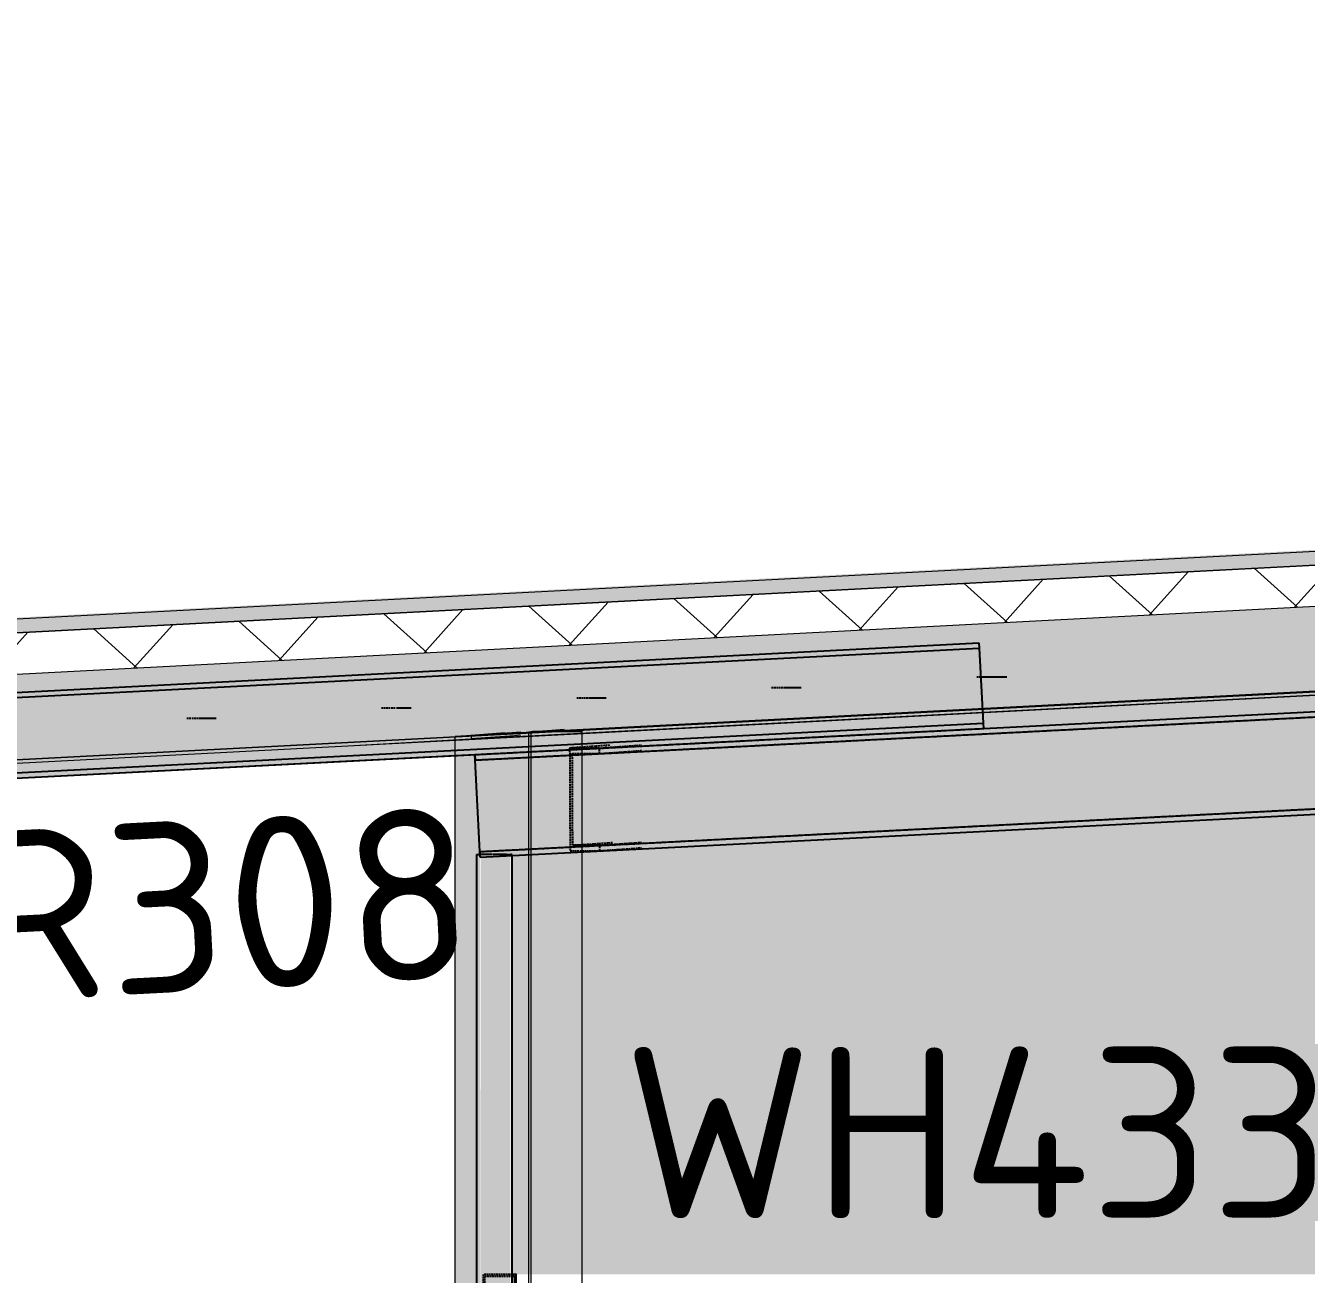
# Model space of a CAD drawing. Header units: millimetres. Extents: x 632 to 645312, y -3890 to 22200.
# Drawn here: x 500162 to 503903, y 7700 to 11349 of the extents above; entities that cross this region are included whole.
import ezdxf

# ---------------------------------------------------------------- set-up
doc = ezdxf.new("R2010")
doc.units = ezdxf.units.MM
doc.linetypes.add('Dash', pattern=[7, 5, -2])
doc.linetypes.add('Hidden Half', pattern=[3, 2, -1])
for name, color, linetype, lineweight in [('A-200-M_WALL_EXT', 113, 'Continuous', 13), ('A-270-M_ROOF', 132, 'Continuous', 13), ('A-350-H_CEILING', 13, 'Continuous', 13), ('A-350-M_CEILING', 13, 'Continuous', 13), ('S-280-A_STRUCT_FRAME', 2, 'Continuous', 18), ('S-280-M_COLUMN', 52, 'Continuous', 13), ('S-280-M_STRUCT_FRAME', 12, 'Continuous', 13), ('S-280-MH_COLUMN', 52, 'Hidden Half', 13)]:
    doc.layers.add(name, color=color, linetype=linetype, lineweight=lineweight)
doc.styles.add('ISOCPEUR_2', font='isocpeur.ttf', dxfattribs={"height": 500})

# ---------------------------------------------------------------- blocks, each defined once
blk = doc.blocks.new('Area 51 Ceiling - External FC - Area 51 Ceiling - External FC-2924300-S6_501-SECTION B3')
at = {"layer": 'A-350-H_CEILING', "lineweight": 5}
h = blk.add_hatch(dxfattribs=at)
h.set_pattern_fill('FP_39', color=53, style=0, pattern_type=2)
h.set_pattern_definition([(0, (4419721.13, 0), (812.8, 203.2), [67.056, -542.544, 67.056, -542.544, -3251.2]), (0, (4419721.13, 0), (812.8, 203.2), [-1219.2, 67.056, -1152.144, 67.056, -542.544, -1422.4]), (0, (4419721.13, 0), (812.8, 203.2), [-3048, 67.056, -339.344, 67.056, -948.944]), (120, (4420025.93, 101.6), (-582.3764, 602.3054), [67.056, -542.544, 67.056, -3793.744]), (120, (4420025.93, 101.6), (-582.3764, 602.3054), [-676.656, -542.544, 67.056, -1152.144, -2032]), (120, (4420025.93, 101.6), (-582.3764, 602.3054), [-2438.4, 67.056, -542.544, 67.056, -1355.344]), (120, (4420025.93, 101.6), (-582.3764, 602.3054), [-3115.056, -339.344, 67.056, -948.944]), (240, (4420127.53, 508), (-230.4236, -805.5054), [67.056, -542.544, 67.056, -3793.744]), (240, (4420127.53, 508), (-230.4236, -805.5054), [-676.656, -542.544, 67.056, -1152.144, -2032]), (240, (4420127.53, 508), (-230.4236, -805.5054), [-2438.4, 67.056, -542.544, 67.056, -1355.344]), (240, (4420127.53, 508), (-230.4236, -805.5054), [-3115.056, -339.344, 67.056, -948.944])])
h.paths.add_polyline_path([(4405984.8, 9141.9), (4405994.5, 9142.4), (4405994.5, 9152.4), (4405984.3, 9151.9)])
h.paths.add_polyline_path([(4409801.4, 9341.1), (4430385.6, 10415.8), (4430385.1, 10425.7), (4409800.9, 9351.1)])
h.paths.add_polyline_path([(4440078.4, 10921.8), (4440101.3, 10923), (4440101.3, 10933), (4440077.9, 10931.8)])
at = {"layer": 'A-350-M_CEILING', "color": 53, "lineweight": 5}
for p, q in [((4405984.8, 9141.9), (4440262.9, 10931.4)), ((4440262.4, 10941.4), (4406057.2, 9155.7)), ((4408307.8, 9265.1), (4431652.8, 10483.8)), ((4413807, 9562.2), (4408375.1, 9278.6)), ((4408307.3, 9275), (4408452.8, 9285.3)), ((4408375.1, 9278.6), (4408307.3, 9275)), ((4407964.8, 9245.2), (4408307.8, 9265.1)), ((4408307.4, 9273.1), (4408307.8, 9265.1)), ((4408434.6, 9274), (4408307.8, 9265.1)), ((4408453.3, 9275.3), (4408434.9, 9274))]:
    blk.add_line(p, q, dxfattribs=at)
blk = doc.blocks.new('25021-APA-ZZ-ZZ-M3-AR-000001_V3_rvt-7-S6_501-SECTION B3')
at = {"layer": 'A-200-M_WALL_EXT', "lineweight": 5, "transparency": 33554432}
h = blk.add_hatch(color=9, dxfattribs=at)
h.paths.add_polyline_path([(4422079.5, 7640), (4422092.6, 7640), (4422092.6, 9625.7), (4418484.7, 9439.8), (4418572.2, 9439.8), (4418572.2, 7640), (4418585.5, 7640), (4418585.5, 7700), (4422079.5, 7700), (4422079.5, 7800.5)])
h.paths.add_polyline_path([(4431609.3, 7640), (4431660, 7640), (4431660, 10132), (4431634.8, 10131.7), (4431634.8, 10115.6), (4431521.8, 10109.2), (4431609.3, 10109.2), (4431609.3, 7800.5)])
h.paths.add_polyline_path([(4431509.3, 7640), (4431509.3, 10109.2), (4426332.4, 9843.4), (4426332.4, 7640), (4431226, 7640)])
h.paths.add_polyline_path([(4422192.6, 7640), (4426232.4, 7640), (4426232.4, 9838.2), (4422395.8, 9641.3), (4422381.2, 9940.9), (4430388.9, 10353), (4430385, 10427.6), (4409800.8, 9353), (4409803.8, 9295.1), (4422379.9, 9940.8), (4422394.4, 9641.2), (4422192.6, 9630.8), (4422192.6, 7800.5)])
h.paths.add_polyline_path([(4412622.2, 7640), (4412622.2, 9139.4), (4408434.6, 8924.4), (4408436.2, 7700), (4412609.4, 7700), (4412609.4, 7640)])
h.paths.add_polyline_path([(4418472.2, 7640), (4418472.2, 9439.8), (4412634.7, 9139.4), (4412722.2, 9139.4), (4412722.2, 7640), (4412735.3, 7640), (4412735.3, 7725), (4418459.3, 7725), (4418459.3, 7640)])
h.paths.add_polyline_path([(4431633.8, 10150.5), (4431660, 10152.1), (4431660, 10415.9), (4431620.2, 10415.2), (4431633.3, 10160.6)])
h = blk.add_hatch(color=9, dxfattribs=at)
h.paths.add_polyline_path([(4408323.9, 7640), (4408325.3, 8927), (4408333.4, 8927), (4408318.4, 9218.7), (4408261.5, 9215.8), (4408261.5, 7640), (4408291, 7640)])
h.paths.add_polyline_path([(4408434.6, 7700), (4408434.6, 8924.4), (4408427.4, 8924.1), (4408427.4, 7700)])
at = {"layer": 'A-200-M_WALL_EXT', "transparency": 33554432}
blk.add_hatch(color=10, dxfattribs=at).paths.add_polyline_path([(4408434.9, 7700), (4408580.7, 7700), (4408580.7, 8931.9), (4408434.7, 8924.4), (4408434.7, 7700)])
at = {"layer": 'A-270-M_ROOF', "transparency": 33554432}
blk.add_hatch(color=9, dxfattribs=at).paths.add_polyline_path([(4406004.7, 9523.4), (4440111.9, 11304.1), (4440111.9, 11344.1), (4406004.7, 9563.5), (4406004.7, 9526.9)])
at = {"layer": 'A-270-M_ROOF', "lineweight": 5, "transparency": 33554432}
for color, points in [(9, [(4406004.8, 9563.5), (4440111.9, 11344.4), (4440111.9, 11348.7), (4406253.7, 9581.1)]), (10, [(4406004.8, 9523.4), (4440111.9, 11304.3), (4440111.9, 11308.6), (4406253.7, 9541), (4406054, 9526.9)])]:
    blk.add_hatch(color=color, dxfattribs=at).paths.add_polyline_path(points)
at = {"layer": 'A-270-M_ROOF', "lineweight": 5}
h = blk.add_hatch(dxfattribs=at)
h.set_pattern_fill('FP_38', angle=225, style=0, pattern_type=2)
h.set_pattern_definition([(47.989, (4419721.13, 1e-05), (-222.905, 200.782), []), (137.989, (4419721.13, 1e-05), (-200.782, -222.905), [])])
h.paths.add_polyline_path([(4406004.7, 9403.3), (4440111.9, 11183.9), (4440111.9, 11304.1), (4406004.7, 9523.4)])
at = {"layer": 'A-270-M_ROOF', "lineweight": 5, "transparency": 33554432}
h = blk.add_hatch(color=254, dxfattribs=at)
h.paths.add_polyline_path([(4409800.9, 9351.1), (4430385.1, 10425.7), (4430376.8, 10602.1), (4440069.3, 11099.8), (4440070.1, 11095.1), (4440111.9, 11095.1), (4440111.9, 11183.9), (4406004.7, 9403.3), (4406004.7, 9358.9), (4406258.8, 9376), (4406336.3, 9376.3), (4406336.3, 9367.7), (4409791, 9545.1), (4409791.8, 9529.2)])
h.paths.add_polyline_path([(4440077.9, 10931.8), (4440101.3, 10933), (4440101.3, 11071.7), (4440070.5, 11076.8), (4440070.9, 11068.7)])
at = {"layer": 'S-280-M_COLUMN', "lineweight": 5, "transparency": 33554432}
h = blk.add_hatch(color=10, dxfattribs=at)
h.paths.add_polyline_path([(4408487.2, 5240), (4408492.2, 5240), (4408492.2, 7600), (4408482.2, 7600), (4408483.6, 5240)])
h.paths.add_polyline_path([(4408482.2, 7700), (4408492.2, 7700), (4408492.2, 8927.4), (4408482.2, 8926.9), (4408482.2, 7800.5)])
h = blk.add_hatch(color=10, dxfattribs=at)
h.paths.add_polyline_path([(4408489.7, 5240), (4408492.2, 5240), (4408490.7, 7600), (4408487.2, 7600), (4408487.9, 5240)])
h.paths.add_polyline_path([(4408487.9, 7700), (4408492.2, 7700), (4408489.9, 8927.3), (4408487.2, 8927.1), (4408487.5, 7700)])
h = blk.add_hatch(color=10, dxfattribs=at)
h.paths.add_polyline_path([(4408581.3, 5240), (4408622.2, 5240), (4408622.2, 7600), (4408492.2, 7600), (4408492.2, 5240)])
h.paths.add_polyline_path([(4408622.2, 7700), (4408622.2, 8934.1), (4408492.2, 8927.4), (4408492.2, 7700), (4408581.3, 7700)])
h = blk.add_hatch(color=10, dxfattribs=at)
h.paths.add_polyline_path([(4408581.3, 5240), (4408622.2, 5240), (4408622.2, 7600), (4408492.2, 7600), (4408492.2, 5240)])
h.paths.add_polyline_path([(4408622.2, 7700), (4408622.2, 8934.1), (4408492.2, 8927.4), (4408492.2, 7700), (4408581.3, 7700)])
h = blk.add_hatch(color=10, dxfattribs=at)
h.paths.add_polyline_path([(4408627.2, 5240), (4408632.2, 5240), (4408630.9, 7600), (4408622.2, 7600), (4408622.2, 5240)])
h.paths.add_polyline_path([(4408627.2, 7700), (4408632.2, 7700), (4408630.9, 8934.5), (4408622.2, 8934.1), (4408624.2, 7700)])
h = blk.add_hatch(color=10, dxfattribs=at)
h.paths.add_polyline_path([(4408624.7, 5240), (4408627.2, 5240), (4408625.5, 7600), (4408622.2, 7600), (4408622.2, 5240)])
h.paths.add_polyline_path([(4408627.2, 7700), (4408626.5, 8934.3), (4408622.2, 8934.1), (4408623.2, 7700), (4408626.8, 7700)])
blk.add_hatch(color=10, dxfattribs=at).paths.add_polyline_path([(4408627.2, 7700), (4408627.2, 7700), (4408627.2, 7800.5)])
at = {"layer": 'A-200-M_WALL_EXT', "color": 53, "lineweight": 5}
for p, q in [((4408476.4, 9284.6), (4431555, 10489.5)), ((4413807, 9562.2), (4408434.6, 9281.7)), ((4408261.5, 9272.6), (4408375, 9278.6)), ((4408294.1, 9274.9), (4408407.4, 9282.9)), ((4408375, 9278.6), (4408434.6, 9281.7)), ((4408476.4, 9272), (4408476.4, 9282)), ((4408543.2, 9289.3), (4408476.5, 9284.6)), ((4408579.8, 9291.9), (4408543.2, 9289.3)), ((4408261.5, 9272.6), (4408294.1, 9274.9)), ((4408261.5, 9260.7), (4408261.5, 9270.7)), ((4408261.5, 7640), (4408261.5, 9260.7)), ((4408476.4, 7640), (4408476.4, 9272))]:
    blk.add_line(p, q, dxfattribs=at)
at = {"layer": 'A-270-M_ROOF', "color": 53, "lineweight": 5}
for p, q in [((4406057.2, 9406), (4440136.9, 11185.2)), ((4432387.3, 10940.8), (4406004.7, 9563.5)), ((4406057.2, 9155.7), (4440137, 10934.9)), ((4432387.3, 10900.8), (4406004.7, 9523.4)), ((4406004.7, 9523.4), (4432387.3, 10900.8))]:
    blk.add_line(p, q, dxfattribs=at)
at = {"layer": 'S-280-M_COLUMN', "color": 53, "lineweight": 5}
for p, q in [((4408482.2, 9285.8), (4408483.5, 9285.8)), ((4408482.2, 9285.8), (4408482.2, 9285.8)), ((4408482.2, 9285.8), (4408492.2, 9285.8)), ((4408482.2, 9281.1), (4408482.2, 9272.3)), ((4408483.6, 9285.8), (4408487.2, 9285.8)), ((4408492.2, 9285.8), (4408487.2, 9285.8)), ((4408487.2, 9285.8), (4408487.2, 9285.8)), ((4408492.2, 9285.8), (4408487.2, 9285.8)), ((4408489.6, 9285.8), (4408492.2, 9285.8)), ((4408493, 9285.8), (4408498.8, 9285.8)), ((4408498.8, 9285.8), (4408493, 9285.8)), ((4408493, 9285.8), (4408498.8, 9285.8)), ((4408498.8, 9285.8), (4408493, 9285.8)), ((4408498.8, 9285.8), (4408513.4, 9285.8)), ((4408513.4, 9285.8), (4408498.8, 9285.8)), ((4408498.8, 9285.8), (4408513.4, 9285.8)), ((4408513.4, 9285.8), (4408498.8, 9285.8)), ((4408513.5, 9285.8), (4408549.8, 9285.8)), ((4408523.4, 9285.8), (4408513.5, 9285.8)), ((4408513.5, 9285.8), (4408524.6, 9285.8)), ((4408549.8, 9285.8), (4408513.5, 9285.8)), ((4408549.8, 9285.8), (4408523.4, 9285.8)), ((4408524.6, 9285.8), (4408549.8, 9285.8)), ((4408549.9, 9285.8), (4408560.7, 9285.8)), ((4408622.2, 9285.8), (4408549.9, 9285.8)), ((4408549.9, 9285.8), (4408622.2, 9285.8)), ((4408559.5, 9285.8), (4408549.9, 9285.8)), ((4408622.2, 9285.8), (4408559.5, 9285.8)), ((4408560.7, 9285.8), (4408622.2, 9285.8)), ((4408622.2, 9285.8), (4408632.2, 9285.8)), ((4408627.2, 9285.8), (4408622.2, 9285.8)), ((4408622.3, 9285.8), (4408624.8, 9285.8)), ((4408627.2, 9285.8), (4408622.3, 9285.8)), ((4408627.2, 9285.8), (4408627.2, 9285.8)), ((4408627.3, 9285.8), (4408632.2, 9285.8)), ((4408632.2, 9280.1), (4408632.2, 9285.8)), ((4408632.2, 9285.8), (4408632.2, 9285.8)), ((4408632.2, 5300), (4408632.2, 9280.1)), ((4408482.2, 9272.3), (4408482.2, 7640))]:
    blk.add_line(p, q, dxfattribs=at)
at = {"layer": 'A-350-M_CEILING', "color": 53, "lineweight": 5}
blk.add_blockref('Area 51 Ceiling - External FC - Area 51 Ceiling - External FC-2924300-S6_501-SECTION B3', (0, 0), dxfattribs=at)
blk = doc.blocks.new('NRP_Framing-Steel-PFC - R309 - 300PFC-4146191-S6_501-SECTION B3')
at = {"layer": 'S-280-M_STRUCT_FRAME', "linetype": 'Dash', "lineweight": 25}
for p, q in [((4408319.3, 9202.9), (4422380.7, 9924.9)), ((4408333, 8935.2), (4422394.5, 9657.2))]:
    blk.add_line(p, q, dxfattribs=at)
blk = doc.blocks.new('NRP_Framing-Steel-Purlin C - P946 - EC250-24-4152391-S6_501-SECTION B3')
at = {"layer": 'S-280-M_STRUCT_FRAME', "color": 1, "lineweight": 25}
blk.add_line((4408701.9, 9383.9), (4408662.2, 9383.9), dxfattribs=at)
blk.add_line((4408701.9, 9383.9), (4408662.2, 9383.9), dxfattribs=at)
blk = doc.blocks.new('NRP_Framing-Steel-Purlin C - P946 - EC250-24-4152424-S6_501-SECTION B3')
at = {"layer": 'S-280-M_STRUCT_FRAME', "color": 1, "lineweight": 25}
blk.add_line((4409271.2, 9413.6), (4409229.7, 9413.6), dxfattribs=at)
blk.add_line((4409271.2, 9413.6), (4409229.7, 9413.6), dxfattribs=at)
blk = doc.blocks.new('NRP_Framing-Steel-Purlin C - P946 - EC250-24-4152083-S6_501-SECTION B3')
at = {"layer": 'S-280-M_STRUCT_FRAME', "color": 1, "lineweight": 25}
blk.add_line((4408132.7, 9354.2), (4408089.8, 9354.2), dxfattribs=at)
blk.add_line((4408132.7, 9354.2), (4408089.8, 9354.2), dxfattribs=at)
blk = doc.blocks.new('NRP_Framing-Steel-Purlin C - P946 - EC250-24-4152020-S6_501-SECTION B3')
at = {"layer": 'S-280-M_STRUCT_FRAME', "color": 1, "lineweight": 25}
blk.add_line((4407563.4, 9324.5), (4407521.5, 9324.5), dxfattribs=at)
blk.add_line((4407563.4, 9324.5), (4407521.5, 9324.5), dxfattribs=at)
blk = doc.blocks.new('NRP_Framing-Steel-PFC - OR308 - 250PFC-4146211-S6_501-SECTION B3')
at = {"layer": 'S-280-M_STRUCT_FRAME', "linetype": 'Dash', "lineweight": 25}
for points in [[(4406206.5, 9346), (4409791.8, 9530.1), (4409791, 9545.1), (4406205.7, 9361), (4406205.9, 9358.2)], [(4406217.8, 9125.9), (4409803, 9310.4), (4409791.8, 9529.7), (4406206.6, 9343.6), (4406217.4, 9132.8)], [(4406218.6, 9111.3), (4409803.8, 9295.4), (4409803.1, 9310.4), (4406217.8, 9126.3), (4406217.9, 9123.2)], [(4408318.4, 9218.9), (4408318.4, 9218.9), (4408000.7, 9202.5)]]:
    blk.add_hatch(color=256, dxfattribs=at).paths.add_polyline_path(points)
at = {"layer": 'S-280-M_STRUCT_FRAME', "lineweight": 25}
for p, q in [((4406205.7, 9361), (4409791, 9545.1)), ((4409791, 9545.1), (4409791.8, 9530.1)), ((4406206.5, 9346), (4409791.8, 9530.1)), ((4406206.5, 9345.6), (4409791.8, 9529.7)), ((4409791.8, 9530.1), (4409791.8, 9529.7)), ((4409791.8, 9529.7), (4409803, 9310.4)), ((4406206.5, 9346), (4406205.7, 9361)), ((4406206.1, 9352), (4406206.5, 9345.6)), ((4406206.5, 9345.6), (4406206.5, 9346)), ((4406217.7, 9126.3), (4406206.5, 9345.6)), ((4406217.8, 9126.3), (4409803.1, 9310.4)), ((4406218.6, 9111.3), (4409803.8, 9295.4)), ((4409803.1, 9310.4), (4409803.8, 9295.4)), ((4409803.8, 9295.4), (4409803.8, 9295)), ((4406218.5, 9110.9), (4408318.4, 9218.7)), ((4406218.6, 9111.3), (4406217.8, 9126.3)), ((4406218.2, 9117.9), (4406218.5, 9110.9)), ((4406218.5, 9110.9), (4406218.6, 9111.3))]:
    blk.add_line(p, q, dxfattribs=at)
at = {"layer": 'S-280-M_STRUCT_FRAME', "linetype": 'Dash', "lineweight": 25}
for p, q in [((4409791.7, 9529.8), (4409791.7, 9530.1)), ((4409791.8, 9530.1), (4409791.8, 9529.7)), ((4406205.7, 9360.6), (4406206.1, 9352.1)), ((4406206.5, 9345.6), (4406206.5, 9346)), ((4408318.5, 9218.7), (4409803.8, 9295)), ((4409803, 9310.3), (4409803, 9310)), ((4409803.8, 9295.4), (4409803.8, 9295)), ((4406217.8, 9125.9), (4406217.7, 9126.2)), ((4406217.8, 9125.9), (4406218.2, 9117.9)), ((4406218.5, 9110.9), (4406218.6, 9111.3))]:
    blk.add_line(p, q, dxfattribs=at)
blk = doc.blocks.new('NRP_Framing-Steel-PFC - B309 - 300PFC-4143135-S6_501-SECTION B3')
at = {"layer": 'S-280-M_STRUCT_FRAME', "linetype": 'Dash', "lineweight": 25}
for points in [[(4408664.9, 8953.9), (4408684, 8953.9), (4408685.2, 8954)], [(4408684, 8953.3), (4408684, 8953.9), (4408664.9, 8953.9), (4408665, 8952.3)], [(4408685.2, 8954), (4408684, 8953.9), (4408684, 8953.3), (4408685.2, 8953.3)]]:
    blk.add_hatch(color=256, dxfattribs=at).paths.add_polyline_path(points)
for p, q in [((4408712.1, 9246.1), (4408596.2, 9237.9)), ((4408685.6, 9238), (4408804.9, 9246.5)), ((4408595.5, 9237.8), (4408596.8, 8937.9)), ((4408681.8, 9237.8), (4408595.5, 9237.8)), ((4408604.5, 8953.9), (4408603.3, 9221.8)), ((4408603.3, 9221.8), (4408682.9, 9221.8)), ((4408682.9, 9221.8), (4408682.8, 9237.8)), ((4408682.9, 9221.8), (4408804.9, 9230.5)), ((4408664.9, 8953.9), (4408604.5, 8953.9)), ((4408605.1, 8953.9), (4408720.4, 8962.1)), ((4408684, 8953.9), (4408804.9, 8962.5)), ((4408684.1, 8937.9), (4408684, 8953.9)), ((4408684.1, 8937.9), (4408804.9, 8946.5)), ((4408596.8, 8937.9), (4408684.1, 8937.9))]:
    blk.add_line(p, q, dxfattribs=at)
at = {"layer": 'S-280-M_STRUCT_FRAME', "lineweight": 25}
blk.add_line((4408684, 8953.9), (4408664.9, 8953.9), dxfattribs=at)
blk = doc.blocks.new('NRP_Framing-Steel-SHS - WH433 - 100x100x5_0SHS-4144558-S6_501-SECTION B3')
at = {"layer": 'S-280-M_STRUCT_FRAME', "linetype": 'Dash', "lineweight": 25}
for points in [[(4408427.4, 7600), (4408439.7, 7600), (4408439.7, 7700), (4408427.4, 7700), (4408427.4, 7695), (4408434.9, 7695), (4408434.9, 7605), (4408427.4, 7604.6)], [(4408427.4, 7605), (4408434.9, 7605), (4408434.9, 7695), (4408427.4, 7695), (4408427.4, 7615.6)]]:
    blk.add_hatch(color=256, dxfattribs=at).paths.add_polyline_path(points)
for p, q in [((4408427.4, 7700), (4408342.7, 7700)), ((4408342.7, 7700), (4408342.7, 7600)), ((4408347.6, 7695), (4408427.4, 7695)), ((4408347.6, 7605), (4408347.6, 7695)), ((4408439.7, 7700), (4408441.4, 7700)), ((4408342.7, 7600), (4408427.4, 7600)), ((4408427.4, 7605), (4408347.6, 7605)), ((4408441.4, 7600), (4408439.7, 7600))]:
    blk.add_line(p, q, dxfattribs=at)
at = {"layer": 'S-280-M_STRUCT_FRAME', "lineweight": 25}
for p, q in [((4408439.7, 7700), (4408427.4, 7700)), ((4408427.4, 7695), (4408434.9, 7695)), ((4408434.9, 7695), (4408434.9, 7605)), ((4408439.7, 7600), (4408439.7, 7700)), ((4408434.9, 7605), (4408427.4, 7605)), ((4408427.4, 7600), (4408439.7, 7600))]:
    blk.add_line(p, q, dxfattribs=at)
blk = doc.blocks.new('NRP_Framing-Steel-Purlin C - P946 - EC250-24-4151444-S6_501-SECTION B3')
at = {"layer": 'S-280-M_STRUCT_FRAME', "color": 1, "linetype": 'Dash', "lineweight": 25}
blk.add_line((4409796.1, 9445), (4409784.7, 9445), dxfattribs=at)
blk.add_line((4409796.1, 9445), (4409784.7, 9445), dxfattribs=at)
at = {"layer": 'S-280-M_STRUCT_FRAME', "color": 1, "lineweight": 25}
blk.add_line((4409872.5, 9445), (4409796.1, 9445), dxfattribs=at)
blk.add_line((4409872.5, 9445), (4409796.1, 9445), dxfattribs=at)
blk = doc.blocks.new('NRP_Framing-Steel-Purlin C - P946 - EC250-24-4152021-S6_501-SECTION B3')
at = {"layer": 'S-280-M_STRUCT_FRAME', "color": 1, "linetype": 'Dash', "lineweight": 25}
blk.add_line((4407517.6, 9324.5), (4407475.6, 9324.5), dxfattribs=at)
blk.add_line((4407517.6, 9324.5), (4407475.6, 9324.5), dxfattribs=at)
at = {"layer": 'S-280-M_STRUCT_FRAME', "color": 1, "lineweight": 25}
blk.add_line((4407521.4, 9324.5), (4407517.6, 9324.5), dxfattribs=at)
blk.add_line((4407521.4, 9324.5), (4407517.6, 9324.5), dxfattribs=at)
blk = doc.blocks.new('NRP_Framing-Steel-Purlin C - P946 - EC250-24-4152084-S6_501-SECTION B3')
at = {"layer": 'S-280-M_STRUCT_FRAME', "color": 1, "linetype": 'Dash', "lineweight": 25}
blk.add_line((4408085.8, 9354.2), (4408044.8, 9354.2), dxfattribs=at)
blk.add_line((4408085.8, 9354.2), (4408044.8, 9354.2), dxfattribs=at)
blk = doc.blocks.new('NRP_Framing-Steel-Purlin C - P946 - EC250-24-4152392-S6_501-SECTION B3')
at = {"layer": 'S-280-M_STRUCT_FRAME', "color": 1, "linetype": 'Dash', "lineweight": 25}
blk.add_line((4408656, 9383.9), (4408614.1, 9383.9), dxfattribs=at)
blk.add_line((4408656, 9383.9), (4408614.1, 9383.9), dxfattribs=at)
at = {"layer": 'S-280-M_STRUCT_FRAME', "color": 1, "lineweight": 25}
blk.add_line((4408662.1, 9383.9), (4408656, 9383.9), dxfattribs=at)
blk.add_line((4408662.1, 9383.9), (4408656, 9383.9), dxfattribs=at)
blk = doc.blocks.new('NRP_Framing-Steel-Purlin C - P946 - EC250-24-4152425-S6_501-SECTION B3')
at = {"layer": 'S-280-M_STRUCT_FRAME', "color": 1, "linetype": 'Dash', "lineweight": 25}
blk.add_line((4409225.5, 9413.6), (4409183.3, 9413.6), dxfattribs=at)
blk.add_line((4409225.5, 9413.6), (4409183.3, 9413.6), dxfattribs=at)
at = {"layer": 'S-280-M_STRUCT_FRAME', "color": 1, "lineweight": 25}
blk.add_line((4409229.7, 9413.6), (4409225.5, 9413.6), dxfattribs=at)
blk.add_line((4409229.7, 9413.6), (4409225.5, 9413.6), dxfattribs=at)

msp = doc.modelspace()

# ---------------------------------------------------------------- hatches: boundary and pattern name
at = {"layer": 'S-280-M_COLUMN', "lineweight": 5}
h = msp.add_hatch(color=256, dxfattribs=at)
h.paths.add_polyline_path([(501485, 4900), (501491.2, 4900), (501491, 5050), (501479.3, 5050), (501480.7, 4900)])
h.paths.add_polyline_path([(501491.2, 5200), (501489.2, 8919.2), (501488.4, 8927), (501479.3, 8927), (501480.7, 5200), (501490.7, 5200)])
h = msp.add_hatch(color=256, dxfattribs=at)
h.paths.add_polyline_path([(501566.1, 4900), (501566.1, 5049.8), (501491.2, 5050), (501491.2, 4900)])
h.paths.add_polyline_path([(501491.2, 5200), (501566.1, 5200), (501566.1, 8923.2), (501491.2, 8919.2), (501491.2, 5210.9)])
h = msp.add_hatch(color=256, dxfattribs=at)
h.paths.add_polyline_path([(501572.4, 4900), (501579.2, 4900), (501577, 5049.7), (501566.1, 5049.6), (501566.1, 4900)])
h.paths.add_polyline_path([(501566.1, 5200), (501579.2, 5200), (501577.2, 8923.8), (501566.1, 8923.2), (501566.1, 5210.9)])
h = msp.add_hatch(color=256, dxfattribs=at)
h.paths.add_polyline_path([(501582.8, 4900), (501582.8, 5049.7), (501579.2, 5049.4), (501579.2, 4900)])
h.paths.add_polyline_path([(501579.2, 5200), (501582.8, 5200), (501582.8, 8924.1), (501579.2, 8923.9), (501579.2, 5210.9)])
at = {"layer": 'S-280-M_STRUCT_FRAME', "lineweight": 5}
for points in [[(501474.7, 9202.9), (515536.1, 9924.9), (515535.3, 9940.8), (501473.8, 9218.9)], [(501488.4, 8935.2), (515248, 9641.7), (515249.7, 9645.3), (515335.5, 9646.2), (515549.8, 9657.2), (515535.3, 9924.8), (501474.6, 9202.9), (501487.5, 8951.4)], [(501489.2, 8919.2), (515550.7, 9641.2), (515549.9, 9657.2), (501488.4, 8935.2)]]:
    msp.add_hatch(color=256, dxfattribs=at).paths.add_polyline_path(points)

# ---------------------------------------------------------------- linework, layer by layer
at = {"layer": 'S-280-M_COLUMN', "lineweight": 25}
for p, q in [((501479.3, 8927), (501479.3, 5200)), ((501479.3, 8927), (501488.7, 8927)), ((501582.8, 5200), (501582.8, 8924.1))]:
    msp.add_line(p, q, dxfattribs=at)
at = {"layer": 'S-280-M_STRUCT_FRAME', "lineweight": 25}
for p, q in [((501473.8, 9218.9), (515535.3, 9940.8)), ((501474.7, 9202.9), (515536.1, 9924.9)), ((501488.4, 8935.2), (515549.9, 9657.2)), ((501489.2, 8919.2), (515550.7, 9641.2)), ((501473.8, 9218.9), (501474.6, 9202.9)), ((501474.7, 9202.9), (501473.8, 9218.9)), ((501473.8, 9218.9), (501473.8, 9218.9)), ((501488.4, 8935.2), (501474.6, 9202.9)), ((501488.3, 8935.2), (501488.8, 8927)), ((501489.2, 8919.2), (501488.4, 8935.2)), ((501488.4, 8935.2), (501488.4, 8935.2))]:
    msp.add_line(p, q, dxfattribs=at)
at = {"layer": 'S-280-M_STRUCT_FRAME', "linetype": 'Dash', "lineweight": 25}
msp.add_line((501488.8, 8927), (501489.2, 8919.2), dxfattribs=at)
at = {"layer": 'S-280-MH_COLUMN', "lineweight": 25}
for p, q in [((501488.8, 8927), (501491.2, 8927)), ((501566.1, 8927), (501491.2, 8927)), ((501566.1, 8927), (501579.2, 8927)), ((501582.8, 8927), (501579.2, 8927)), ((501582.8, 8924.1), (501582.8, 8927))]:
    msp.add_line(p, q, dxfattribs=at)

# ---------------------------------------------------------------- block references
at = {"color": 10, "lineweight": 5}
msp.add_blockref('25021-APA-ZZ-ZZ-M3-AR-000001_V3_rvt-7-S6_501-SECTION B3', (-3906844.6, 0), dxfattribs=at)
at = {"layer": 'S-280-M_STRUCT_FRAME', "linetype": 'Dash', "lineweight": 25}
for name in ['NRP_Framing-Steel-PFC - R309 - 300PFC-4146191-S6_501-SECTION B3', 'NRP_Framing-Steel-PFC - OR308 - 250PFC-4146211-S6_501-SECTION B3', 'NRP_Framing-Steel-PFC - B309 - 300PFC-4143135-S6_501-SECTION B3', 'NRP_Framing-Steel-SHS - WH433 - 100x100x5_0SHS-4144558-S6_501-SECTION B3']:
    msp.add_blockref(name, (-3906844.6, 0), dxfattribs=at)
at = {"layer": 'S-280-M_STRUCT_FRAME', "color": 1, "linetype": 'Dash', "lineweight": 25}
for name in ['NRP_Framing-Steel-Purlin C - P946 - EC250-24-4151444-S6_501-SECTION B3', 'NRP_Framing-Steel-Purlin C - P946 - EC250-24-4152425-S6_501-SECTION B3', 'NRP_Framing-Steel-Purlin C - P946 - EC250-24-4152084-S6_501-SECTION B3', 'NRP_Framing-Steel-Purlin C - P946 - EC250-24-4152392-S6_501-SECTION B3', 'NRP_Framing-Steel-Purlin C - P946 - EC250-24-4152021-S6_501-SECTION B3']:
    msp.add_blockref(name, (-3906844.6, 0), dxfattribs=at)
at = {"layer": 'S-280-M_STRUCT_FRAME', "color": 1, "lineweight": 25}
for name in ['NRP_Framing-Steel-Purlin C - P946 - EC250-24-4152424-S6_501-SECTION B3', 'NRP_Framing-Steel-Purlin C - P946 - EC250-24-4152083-S6_501-SECTION B3', 'NRP_Framing-Steel-Purlin C - P946 - EC250-24-4152391-S6_501-SECTION B3', 'NRP_Framing-Steel-Purlin C - P946 - EC250-24-4152020-S6_501-SECTION B3']:
    msp.add_blockref(name, (-3906844.6, 0), dxfattribs=at)

# ---------------------------------------------------------------- texts
at = {"layer": 'S-280-A_STRUCT_FRAME', "lineweight": 13, "insert": (499541.8, 8969.2), "char_height": 500, "width": 2260.759, "attachment_point": 1, "rotation": 2.9393, "style": 'ISOCPEUR_2'}
msp.add_mtext('OR308', dxfattribs=at)
at = {"layer": 'S-280-A_STRUCT_FRAME', "lineweight": 13, "insert": (501904.5, 8364.4), "char_height": 500, "width": 2501.265, "attachment_point": 1, "style": 'ISOCPEUR_2'}
msp.add_mtext('WH433', dxfattribs=at)

doc.saveas('drawing.dxf')
